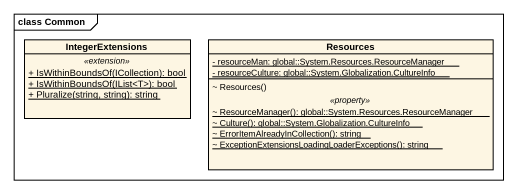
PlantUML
@startuml
mainframe class Common
hide circle
hide empty members
skinparam classAttributeIconSize 0
class IntegerExtensions {
  .. <<extension>> ..
  {static} + IsWithinBoundsOf(ICollection): bool
  {static} + IsWithinBoundsOf(IList<T>): bool
  {static} + Pluralize(string, string): string
}
class Resources {
  {static} - resourceMan: global::System.Resources.ResourceManager
  {static} - resourceCulture: global::System.Globalization.CultureInfo
  --
  ~ Resources()
  .. <<property>> ..
  {static} ~ ResourceManager(): global::System.Resources.ResourceManager
  {static} ~ Culture(): global::System.Globalization.CultureInfo
  {static} ~ ErrorItemAlreadyInCollection(): string
  {static} ~ ExceptionExtensionsLoadingLoaderExceptions(): string
}
@enduml
